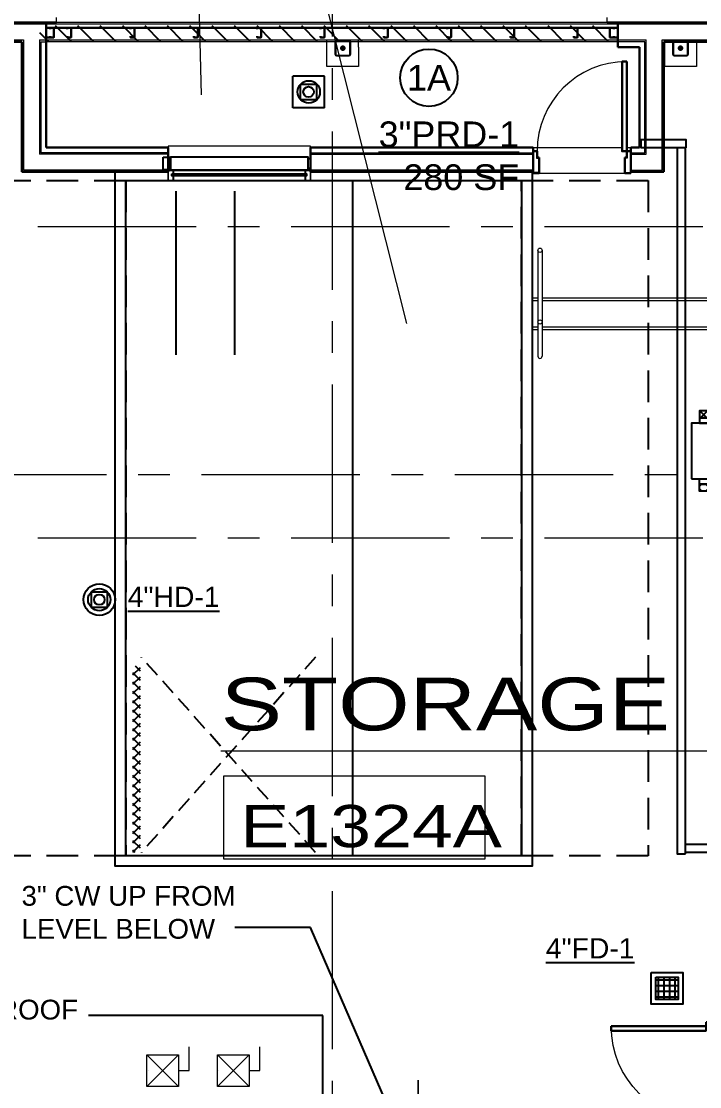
# Model space of a CAD drawing. Header units: inches. Extents: x -26500 to -19489, y -3216 to 2257.
# Drawn here: x -23698.9 to -23441.7, y 695.1 to 1099 of the extents above; entities that cross this region are included whole.
import ezdxf
from ezdxf.enums import TextEntityAlignment as Align

# ---------------------------------------------------------------- set-up
doc = ezdxf.new("R2010")
doc.units = ezdxf.units.IN
doc.header["$LTSCALE"] = 48
doc.header["$MEASUREMENT"] = 0
for name, pattern in [('A113$0$CENTER', [2, 1.25, -0.25, 0.25, -0.25]), ('M2113$0$HIDDEN', [0.375, 0.25, -0.125]), ('M2113$0$HIDDEN2', [0.1875, 0.125, -0.0625])]:
    doc.linetypes.add(name, pattern=pattern)
for name, color, linetype in [('A113$0$A-ANNO-IDEN', 8, 'Continuous'), ('A113$0$A-COLS-COLS13-14', 8, 'Continuous'), ('A113$0$A-DOOR', 8, 'Continuous'), ('A113$0$A-DOOR-FRAM', 8, 'Continuous'), ('A113$0$A-FLOOR-THRSHD', 8, 'Continuous'), ('A113$0$A-FLOR-CURB', 8, 'Continuous'), ('A113$0$A-FLOR-HRAL', 8, 'Continuous'), ('A113$0$A-FLOR-STRS', 8, 'Continuous'), ('A113$0$A-GRID-GRD13-14', 8, 'Continuous'), ('A113$0$A-GRID-GRDP0-15', 8, 'Continuous'), ('A113$0$A-WALL-FULL-EXTR', 8, 'Continuous'), ('A113$0$A-WALL-OPEN-LVRS', 8, 'Continuous'), ('A113$0$A-WALL-STUD', 8, 'Continuous'), ('A113$0$E-PANEL', 8, 'Continuous'), ('A113$0$Level 12', 8, 'Continuous'), ('A113$0$Level 23', 8, 'Continuous'), ('M2113$0$CLEARANCE', 8, 'M2113$0$HIDDEN2'), ('M2113$0$M-Halo-Subd', 8, 'M2113$0$HIDDEN2'), ('M2113$0$M-HVAC-Eqpm', 8, 'Continuous'), ('M2113$0$M-HVAC-Eqpm-FAN', 8, 'Continuous'), ('M2113$0$M-HVAC-EQPM-HATCH', 8, 'Continuous'), ('M2113$0$M-HVAC-flex-conn', 8, 'Continuous'), ('M2113$0$M-HVAC-pad', 8, 'Continuous'), ('M2113$0$M-HVAC-Retn', 8, 'Continuous'), ('M2113$0$M-HVAC-Vent', 8, 'Continuous'), ('P-Anno', 6, 'Continuous'), ('P-Anno @ 96', 6, 'Continuous'), ('P-ANNOBJ', 6, 'Continuous'), ('P-Pipe-Ftng', 134, 'Continuous'), ('XREF', 7, 'Continuous')]:
    doc.layers.add(name, color=color, linetype=linetype)
doc.layers.add('M2113$0$Hidden', color=8, linetype='M2113$0$HIDDEN2', lineweight=13)
doc.styles.add('A113$0$Arial', font='arial.ttf', dxfattribs={"height": 0.076839})
doc.styles.add('M08', font='arial.ttf', dxfattribs={"height": 7.68})
doc.styles.add('M2113$0$Standard', font='simplex.shx')
doc.styles.add('MAMEP ANNO', font='arial.ttf', dxfattribs={"height": 0.078125})
doc.styles.get("Standard").update_dxf_attribs({"font": 'simplex.shx'})
doc.dimstyles.new('STANDARD$7', dxfattribs={"dimtxt": 0.18, "dimasz": 0.125, "dimexe": 0.18, "dimexo": 0.06, "dimgap": 0.09, "dimtad": 0, "dimtih": 1, "dimtoh": 1, "dimdec": 4, "dimzin": 0, "dimdsep": 46, "dimtxsty": 'Standard', "dimcen": 0.09, "dimadec": 0, "dimazin": 0, "dimtfac": 1, "dimtdec": 4, "dimtofl": 0, "dimtmove": 0, "dimatfit": 3, "dimfxl": 1, "dimtolj": 1, "dimtzin": 0, "dimarcsym": 0})
pattern_1 = [(135, (2514.1373, 4685.427), (2.1213203, 2.1213203), []), (45, (2514.1373, 4685.427), (2.1213203, -2.1213203), [])]

# ---------------------------------------------------------------- blocks, each defined once
blk = doc.blocks.new('*U752')
at = {"layer": 'A113$0$E-PANEL', "linetype": 'Continuous', "lineweight": 13, "flags": 128}
for points in [[(-8.01, 4.48), (3.99, 4.51)], [(-7.98, -7.52), (-8.01, 4.48)], [(3.99, 4.51), (4.02, -7.49)], [(-7.49, -1.52), (-7.49, -1.52)], [(4.02, -7.49), (-7.98, -7.52)]]:
    blk.add_lwpolyline(points, dxfattribs=at)
at = {"layer": 'A113$0$E-PANEL', "linetype": 'Continuous', "lineweight": 0, "flags": 128}
for points in [[(-8.01, 4.48), (4.02, -7.49)], [(-7.98, -7.52), (3.99, 4.51)], [(8.01, -1.48), (7.98, 7.52)], [(4.01, -1.49), (8.01, -1.48)]]:
    blk.add_lwpolyline(points, dxfattribs=at)
blk = doc.blocks.new('A113$0$36D478_21')
at = {"layer": 'A113$0$A-DOOR', "linetype": 'Continuous', "lineweight": 0, "extrusion": (0, 0, -1)}
blk.add_arc((5.25, -0.85), 36, 270, 0, dxfattribs=at)
at = {"layer": 'A113$0$A-DOOR', "linetype": 'Continuous', "lineweight": 30}
blk.add_3dface([(-41.25, -0.85), (-41.25, -2.6), (-5.25, -2.6), (-5.25, -0.85)], dxfattribs=at)
at = {"layer": 'A113$0$A-DOOR-FRAM', "linetype": 'Continuous', "lineweight": 30}
for p, q in [((-5.25, 0.65), (-5.25, -0.85)), ((-5.25, 0.65), (-4.88, 0.65)), ((0.37, 0.65), (0, 0.65)), ((0.37, -1.6), (0.37, 0.65)), ((-5.25, -0.85), (-2.83, -0.85)), ((-2.83, -0.85), (-2.83, -1.6)), ((-2.83, -1.6), (0.37, -1.6)), ((-2.83, -36.85), (-2.83, -36.1)), ((-2.83, -36.1), (0.37, -36.1)), ((0.37, -36.1), (0.37, -38.35)), ((-5.25, -38.35), (-5.25, -36.85)), ((-5.25, -36.85), (-2.83, -36.85)), ((-5.25, -38.35), (-4.88, -38.35)), ((0.37, -38.35), (0, -38.35))]:
    blk.add_line(p, q, dxfattribs=at)
at = {"layer": 'A113$0$A-DOOR-FRAM', "linetype": 'Continuous', "lineweight": 13}
for p, q in [((-5.1, 0.5), (-5.1, -0.7)), ((-5.1, 0.5), (-4.88, 0.5)), ((-4.88, 0.65), (-4.88, 0.5)), ((0, 0.5), (0, 0.65)), ((0.22, 0.5), (0, 0.5)), ((0.22, -1.45), (0.22, 0.5)), ((-5.1, -0.7), (-2.68, -0.7)), ((-2.68, -0.7), (-2.68, -1.45)), ((-2.68, -1.45), (0.22, -1.45)), ((-2.68, -37), (-2.68, -36.25)), ((-2.68, -36.25), (0.22, -36.25)), ((0.22, -36.25), (0.22, -38.2)), ((-5.1, -38.2), (-5.1, -37)), ((-5.1, -37), (-2.68, -37)), ((-5.1, -38.2), (-4.88, -38.2)), ((-4.88, -38.35), (-4.88, -38.2)), ((0.22, -38.2), (0, -38.2)), ((0, -38.2), (0, -38.35))]:
    blk.add_line(p, q, dxfattribs=at)
blk = doc.blocks.new('A113$0$T6X6_3')
at = {"layer": 'A113$0$Level 12', "linetype": 'Continuous', "lineweight": 13}
for p, q in [((-3, 2.375), (-3, -2.375)), ((-2.6875, 2.375), (-2.6875, -2.375)), ((2.375, 3), (-2.375, 3)), ((2.375, 2.6875), (-2.375, 2.6875)), ((2.6875, -2.375), (2.6875, 2.375)), ((3, -2.375), (3, 2.375)), ((-2.375, -2.6875), (2.375, -2.6875)), ((-2.375, -3), (2.375, -3))]:
    blk.add_line(p, q, dxfattribs=at)
at = {"layer": 'A113$0$Level 12', "linetype": 'Continuous', "lineweight": 13, "extrusion": (0, 0, -1)}
for centre, radius, start, end in [((2.375, 2.375), 0.625, 0, 90), ((2.375, 2.375), 0.3125, 0, 90), ((-2.375, 2.375), 0.625, 90, 180), ((-2.375, 2.375), 0.3125, 90, 180)]:
    blk.add_arc(centre, radius, start, end, dxfattribs=at)
at = {"layer": 'A113$0$Level 12', "linetype": 'Continuous', "lineweight": 13}
for centre, radius, start, end in [((-2.375, -2.375), 0.625, 180, 270), ((-2.375, -2.375), 0.3125, 180, 270), ((2.375, -2.375), 0.625, 270, 0), ((2.375, -2.375), 0.3125, 270, 0)]:
    blk.add_arc(centre, radius, start, end, dxfattribs=at)
at = {"layer": 'A113$0$Level 12', "linetype": 'Continuous', "lineweight": 70}
blk.add_point((0, 0), dxfattribs=at)
blk = doc.blocks.new('*U802')
at = {"layer": 'A113$0$A-DOOR', "linetype": 'Continuous', "lineweight": 0}
blk.add_arc((17, -13), 34, 89.9993, 179.9993, dxfattribs=at)
at = {"layer": 'A113$0$A-DOOR', "linetype": 'Continuous', "lineweight": 30}
blk.add_3dface([(17, 21), (15.25, 21), (15.25, -13), (17, -13)], dxfattribs=at)
at = {"layer": 'A113$0$A-DOOR-FRAM', "linetype": 'Continuous', "lineweight": 30}
for p, q in [((-18.5, -13), (-17, -13)), ((-18.5, -13), (-18.5, -13.38)), ((-17, -13), (-17, -15.42)), ((-17, -15.42), (-16.25, -15.42)), ((-16.25, -15.42), (-16.25, -21.25)), ((17, -15.42), (16.25, -15.42)), ((16.25, -15.42), (16.25, -21.25)), ((18.5, -13), (17, -13)), ((17, -13), (17, -15.42)), ((18.5, -13), (18.5, -13.38)), ((-18.5, -21.25), (-18.5, -20.87)), ((-16.25, -21.25), (-18.5, -21.25)), ((16.25, -21.25), (18.5, -21.25)), ((18.5, -21.25), (18.5, -20.87))]:
    blk.add_line(p, q, dxfattribs=at)
at = {"layer": 'A113$0$A-DOOR-FRAM', "linetype": 'Continuous', "lineweight": 13}
for p, q in [((-18.5, -13.38), (-18.35, -13.38)), ((-18.35, -13.15), (-17.15, -13.15)), ((-18.35, -13.15), (-18.35, -13.38)), ((-17.15, -13.15), (-17.15, -15.57)), ((-17.15, -15.57), (-16.4, -15.57)), ((-16.4, -15.57), (-16.4, -21.1)), ((17.15, -15.57), (16.4, -15.57)), ((16.4, -15.57), (16.4, -21.1)), ((18.35, -13.15), (17.15, -13.15)), ((17.15, -13.15), (17.15, -15.57)), ((18.35, -13.15), (18.35, -13.38)), ((18.5, -13.38), (18.35, -13.38)), ((-18.35, -20.87), (-18.5, -20.87)), ((-18.35, -21.1), (-18.35, -20.87)), ((-16.4, -21.1), (-18.35, -21.1)), ((16.4, -21.1), (18.35, -21.1)), ((18.35, -21.1), (18.35, -20.87)), ((18.35, -20.87), (18.5, -20.87))]:
    blk.add_line(p, q, dxfattribs=at)
blk = doc.blocks.new('A113')
at = {"layer": 'A113$0$A-ANNO-IDEN', "lineweight": 13, "transparency": 33554687}
blk.add_line((-23623.29, 822.38), (-23443.34, 822.38), dxfattribs=at)
at = {"layer": 'A113$0$A-ANNO-IDEN', "lineweight": 0, "transparency": 33554687, "flags": 128}
for points in [[(-23567.82, 1732.93), (-23647.27, 1732.93), (-23630.71, 1071.17)], [(-23565.85, 1220.26), (-23612.27, 1220.26), (-23552.89, 984.45)], [(-23443.34, 822.38), (-23434.74, 822.38), (-23382.05, 700.63)]]:
    blk.add_lwpolyline(points, dxfattribs=at)
at = {"layer": 'A113$0$A-ANNO-IDEN', "lineweight": 13, "transparency": 33554687}
blk.add_3dface([(-23622.09, 812.86), (-23523.24, 812.86), (-23523.24, 781.33), (-23622.09, 781.33)], dxfattribs=at)
at = {"layer": 'A113$0$A-COLS-COLS13-14', "lineweight": 0, "transparency": 33554687}
blk.add_line((-23548.5, 667.76, -4909.55), (-23548.5, 697.58, -4909.55), dxfattribs=at)
at = {"layer": 'A113$0$A-FLOOR-THRSHD', "lineweight": 0, "transparency": 33554687}
for p, q in [((-23504.9, 1051.11, 1992.75), (-23471.14, 1051.11, 1992.75)), ((-23469.39, 1051.11, 1992.75), (-23467.89, 1051.11, 1992.75)), ((-23502.64, 1041.47, 1992.75), (-23470.14, 1041.47, 1992.75))]:
    blk.add_line(p, q, dxfattribs=at)
at = {"layer": 'A113$0$A-FLOR-CURB', "lineweight": 0, "transparency": 33554687}
for p, q in [((-23729.12, 1097.99, 1992.75), (-22922.83, 1097.99, 1992.75)), ((-23720.59, 1091.99, 1992.75), (-23697.99, 1091.99, 1992.75)), ((-23697.99, 1091.99, 1992.75), (-23697.99, 1042.61, 1992.75)), ((-23691.99, 1091.99, 1992.75), (-23462.02, 1091.99, 1992.75)), ((-23691.99, 1091.99, 1992.75), (-23691.99, 1048.61, 1992.75)), ((-23462.02, 1048.61, 1992.75), (-23462.02, 1091.99, 1992.75)), ((-23456.02, 1091.99, 1992.75), (-22922.83, 1091.99, 1992.75)), ((-23456.02, 1042.61, 1992.75), (-23456.02, 1091.99, 1992.75)), ((-23643.27, 1048.61, 1992.75), (-23691.99, 1048.61, 1992.75)), ((-23589.27, 1048.61, 1992.75), (-23504.9, 1048.61, 1992.75)), ((-23467.89, 1048.61, 1992.75), (-23462.02, 1048.61, 1992.75)), ((-23643.27, 1042.61, 1992.75), (-23697.99, 1042.61, 1992.75)), ((-23589.27, 1042.61, 1992.75), (-23504.9, 1042.61, 1992.75)), ((-23467.89, 1042.61, 1992.75), (-23456.02, 1042.61, 1992.75))]:
    blk.add_line(p, q, dxfattribs=at)
at = {"layer": 'A113$0$A-FLOR-HRAL', "lineweight": 13, "transparency": 33554687}
for p, q in [((-23503.08, 1012.17, 1992.75), (-23503.08, 971.99, 1992.75)), ((-23501.46, 1012.17, 1992.75), (-23501.46, 971.99, 1992.75))]:
    blk.add_line(p, q, dxfattribs=at)
for centre in [(-23502.27, 1012.17, 1992.75), (-23502.27, 984.99, 1992.75)]:
    blk.add_circle(centre, 0.813, dxfattribs=at)
blk.add_arc((-23502.27, 971.99, 1992.75), 0.813, 180, 0, dxfattribs=at)
at = {"layer": 'A113$0$A-FLOR-STRS', "lineweight": 13, "transparency": 33554687}
for p, q in [((-23505.27, 1041.47, 1992.75), (-23505.27, 982.17, 1992.75)), ((-23505.27, 994.17, 1992.75), (-23503.08, 994.17, 1992.75)), ((-23501.46, 994.17, 1992.75), (-23431.08, 994.17, 1992.75)), ((-23505.27, 993.17, 1992.75), (-23503.08, 993.17, 1992.75)), ((-23501.46, 993.17, 1992.75), (-23431.08, 993.17, 1992.75)), ((-23505.27, 983.17, 1992.75), (-23503.08, 983.17, 1992.75)), ((-23505.27, 982.17, 1992.75), (-23503.08, 982.17, 1992.75)), ((-23501.46, 983.17, 1992.75), (-23431.08, 983.17, 1992.75)), ((-23501.46, 982.17, 1992.75), (-23427.27, 982.17, 1992.75))]:
    blk.add_line(p, q, dxfattribs=at)
at = {"layer": 'A113$0$A-GRID-GRD13-14', "lineweight": 0, "transparency": 33554687}
blk.add_line((-23548.5, 697.58, 0), (-23548.5, 217, 0), dxfattribs=at)
at = {"layer": 'A113$0$A-GRID-GRDP0-15', "linetype": 'A113$0$CENTER', "lineweight": 0, "transparency": 33554687}
for p, q in [((-23581.02, 2113.24), (-23581.02, -676.91)), ((-23884.56, 1021.17), (-20452.76, 1021.17)), ((-24110.57, 927.16), (-20437.54, 927.16)), ((-23884.56, 903.16), (-20364.93, 903.16))]:
    blk.add_line(p, q, dxfattribs=at)
at = {"layer": 'A113$0$A-WALL-FULL-EXTR', "lineweight": 13, "transparency": 33554687}
for p, q in [((-23685.52, 1098.49, 1992.75), (-23685.52, 1100.49, 1992.75)), ((-23476.75, 1098.49, 1992.75), (-23476.75, 1100.49, 1992.75)), ((-23691.49, 1091.24, 1992.75), (-23691.49, 1049.11, 1992.75)), ((-23691.49, 1091.24, 1992.75), (-23689.49, 1091.24, 1992.75)), ((-23462.52, 1091.24, 1992.75), (-23472.78, 1091.24, 1992.75)), ((-23462.52, 1049.11, 1992.75), (-23462.52, 1091.24, 1992.75)), ((-23643.27, 1049.11, 1992.75), (-23691.49, 1049.11, 1992.75)), ((-23589.27, 1049.11, 1992.75), (-23504.9, 1049.11, 1992.75)), ((-23467.89, 1049.11, 1992.75), (-23462.52, 1049.11, 1992.75))]:
    blk.add_line(p, q, dxfattribs=at)
at = {"layer": 'A113$0$A-WALL-FULL-EXTR', "lineweight": 30, "transparency": 33554687}
for p, q in [((-23729.45, 1098.49, 1992.75), (-23685.52, 1098.49, 1992.75)), ((-23689.49, 1089.87, 1992.75), (-23689.49, 1098.49, 1992.75)), ((-23472.78, 1096.49, 1992.75), (-23689.46, 1096.49, 1992.75)), ((-22922.83, 1098.49, 1992.75), (-23476.75, 1098.49, 1992.75)), ((-23472.78, 1098.52, 1992.75), (-23472.78, 1097.89, 1992.75)), ((-23472.78, 1089.24, 1992.75), (-23472.78, 1098.49, 1992.75)), ((-23702.02, 1091.24, 1992.75), (-23698.74, 1091.24, 1992.75)), ((-23698.74, 1091.24, 1992.75), (-23698.74, 1041.86, 1992.75)), ((-23689.49, 1089.87, 1992.75), (-23689.49, 1092.84, 1992.75)), ((-23455.27, 1041.86, 1992.75), (-23455.27, 1091.24, 1992.75)), ((-23455.27, 1091.24, 1992.75), (-23360.4, 1091.24, 1992.75)), ((-23689.49, 1089.87, 1992.75), (-23689.49, 1051.11, 1992.75)), ((-23464.52, 1089.24, 1992.75), (-23472.78, 1089.24, 1992.75)), ((-23464.52, 1051.11, 1992.75), (-23464.52, 1089.24, 1992.75)), ((-23643.27, 1051.11, 1992.75), (-23689.49, 1051.11, 1992.75)), ((-23643.27, 1051.11, 1992.75), (-23643.27, 1041.86, 1992.75)), ((-23589.27, 1051.11, 1992.75), (-23589.27, 1041.86, 1992.75)), ((-23589.27, 1051.11, 1992.75), (-23504.9, 1051.11, 1992.75)), ((-23504.9, 1041.86, 1992.75), (-23504.9, 1051.11, 1992.75)), ((-23467.89, 1041.86, 1992.75), (-23467.89, 1051.11, 1992.75)), ((-23467.89, 1051.11, 1992.75), (-23464.52, 1051.11, 1992.75)), ((-23643.27, 1041.86, 1992.75), (-23698.74, 1041.86, 1992.75)), ((-23589.27, 1041.86, 1992.75), (-23504.9, 1041.86, 1992.75)), ((-23467.89, 1041.86, 1992.75), (-23455.27, 1041.86, 1992.75))]:
    blk.add_line(p, q, dxfattribs=at)
at = {"layer": 'A113$0$A-WALL-FULL-EXTR', "lineweight": 0, "transparency": 33554687}
for p, q in [((-23476.75, 1098.49, 1992.75), (-23696.75, 1098.49, 1992.75)), ((-23472.78, 1091.24, 1992.75), (-23689.49, 1091.24, 1992.75))]:
    blk.add_line(p, q, dxfattribs=at)
at = {"layer": 'A113$0$A-WALL-OPEN-LVRS', "lineweight": 13, "transparency": 33554687}
blk.add_3dface([(-23643.27, 1038.61, 1992.75), (-23589.27, 1038.61, 1992.75), (-23589.27, 1051.61, 1992.75), (-23643.27, 1051.61, 1992.75)], dxfattribs=at)
at = {"layer": 'A113$0$A-WALL-STUD', "lineweight": 30, "transparency": 33554687, "elevation": 1992.75, "flags": 128}
for points in [[(-23687.99, 1095.99), (-23687.99, 1096.36, 0.414214), (-23688.11, 1096.49), (-23689.36, 1096.49, 0.414214), (-23689.49, 1096.36), (-23689.49, 1092.96, 0.414214), (-23689.36, 1092.84), (-23688.11, 1092.84, 0.414214), (-23687.99, 1092.96), (-23687.99, 1093.34)], [(-23687.99, 1095.99), (-23687.99, 1096.36, -0.414214), (-23687.86, 1096.49), (-23686.61, 1096.49, -0.414214), (-23686.49, 1096.36), (-23686.49, 1092.96, -0.414214), (-23686.61, 1092.84), (-23687.86, 1092.84, -0.414214), (-23687.99, 1092.96), (-23687.99, 1093.34)], [(-23681.5, 1095.99), (-23681.5, 1096.36, -0.414214), (-23681.37, 1096.49), (-23680.12, 1096.49, -0.414214), (-23680, 1096.36), (-23680, 1092.97, -0.414214), (-23680.12, 1092.84), (-23681.37, 1092.84, -0.414214), (-23681.5, 1092.97), (-23681.5, 1093.34)], [(-23657.5, 1095.99), (-23657.5, 1096.36, -0.414214), (-23657.37, 1096.49), (-23656.12, 1096.49, -0.414214), (-23656, 1096.36), (-23656, 1092.97, -0.414214), (-23656.12, 1092.84), (-23657.37, 1092.84, -0.414214), (-23657.5, 1092.97), (-23657.5, 1093.34)], [(-23633.5, 1095.99), (-23633.5, 1096.36, -0.414214), (-23633.37, 1096.49), (-23632.12, 1096.49, -0.414214), (-23632, 1096.36), (-23632, 1092.97, -0.414214), (-23632.12, 1092.84), (-23633.37, 1092.84, -0.414214), (-23633.5, 1092.97), (-23633.5, 1093.34)], [(-23609.5, 1095.99), (-23609.5, 1096.36, -0.414214), (-23609.37, 1096.49), (-23608.12, 1096.49, -0.414214), (-23608, 1096.36), (-23608, 1092.97, -0.414214), (-23608.12, 1092.84), (-23609.37, 1092.84, -0.414214), (-23609.5, 1092.97), (-23609.5, 1093.34)], [(-23585.5, 1095.99), (-23585.5, 1096.36, -0.414214), (-23585.37, 1096.49), (-23584.12, 1096.49, -0.414214), (-23584, 1096.36), (-23584, 1092.97, -0.414214), (-23584.12, 1092.84), (-23585.37, 1092.84, -0.414214), (-23585.5, 1092.97), (-23585.5, 1093.34)], [(-23561.5, 1095.99), (-23561.5, 1096.36, -0.414214), (-23561.37, 1096.49), (-23560.12, 1096.49, -0.414214), (-23560, 1096.36), (-23560, 1092.97, -0.414214), (-23560.12, 1092.84), (-23561.37, 1092.84, -0.414214), (-23561.5, 1092.97), (-23561.5, 1093.34)], [(-23537.5, 1095.99), (-23537.5, 1096.36, -0.414214), (-23537.37, 1096.49), (-23536.12, 1096.49, -0.414214), (-23536, 1096.36), (-23536, 1092.97, -0.414214), (-23536.12, 1092.84), (-23537.37, 1092.84, -0.414214), (-23537.5, 1092.97), (-23537.5, 1093.34)], [(-23513.5, 1095.99), (-23513.5, 1096.36, -0.414214), (-23513.37, 1096.49), (-23512.12, 1096.49, -0.414214), (-23512, 1096.36), (-23512, 1092.97, -0.414214), (-23512.12, 1092.84), (-23513.37, 1092.84, -0.414214), (-23513.5, 1092.97), (-23513.5, 1093.34)], [(-23489.5, 1095.99), (-23489.5, 1096.36, -0.414214), (-23489.37, 1096.49), (-23488.12, 1096.49, -0.414214), (-23488, 1096.36), (-23488, 1092.97, -0.414214), (-23488.12, 1092.84), (-23489.37, 1092.84, -0.414214), (-23489.5, 1092.97), (-23489.5, 1093.34)], [(-23474.28, 1095.99), (-23474.28, 1096.36, 0.414214), (-23474.41, 1096.49), (-23475.66, 1096.49, 0.414214), (-23475.78, 1096.36), (-23475.78, 1092.96, 0.414214), (-23475.66, 1092.84), (-23474.41, 1092.84, 0.414214), (-23474.28, 1092.96), (-23474.28, 1093.34)], [(-23474.28, 1095.99), (-23474.28, 1096.36, -0.414214), (-23474.16, 1096.49), (-23472.91, 1096.49, -0.414214), (-23472.78, 1096.36), (-23472.78, 1092.96, -0.414214), (-23472.91, 1092.84), (-23474.16, 1092.84, -0.414214), (-23474.28, 1092.96), (-23474.28, 1093.34)]]:
    blk.add_lwpolyline(points, format="xyb", dxfattribs=at)
at = {"layer": 'A113$0$Level 12', "lineweight": 0, "transparency": 33554687}
for p, q in [((-23583.02, 1089.24, 1992.75), (-23583.02, 1091.86, 1992.75)), ((-23571.02, 1089.24, 1992.75), (-23571.02, 1091.6, 1992.75))]:
    blk.add_line(p, q, dxfattribs=at)
at = {"layer": 'A113$0$Level 12', "lineweight": 13, "transparency": 33554687, "elevation": 1992.75, "flags": 128}
blk.add_lwpolyline([(-23571.02, 1089.24), (-23571.02, 1081.87), (-23583.02, 1081.87), (-23583.02, 1089.24)], dxfattribs=at)
at = {"layer": 'A113$0$Level 12', "lineweight": 13, "transparency": 33554687}
blk.add_3dface([(-23454.89, 1081.87, 1992.75), (-23454.89, 1091.87, 1992.75), (-23442.89, 1091.87, 1992.75), (-23442.89, 1081.87, 1992.75)], dxfattribs=at)
at = {"layer": 'A113$0$Level 23', "lineweight": 30, "transparency": 33554687}
blk.add_line((-23452.02, 1091.24, 1992.75), (-23455.27, 1091.24, 1992.75), dxfattribs=at)
at = {"layer": 'A113$0$A-DOOR', "lineweight": 0, "transparency": 33554687}
blk.add_blockref('A113$0$36D478_21', (-23434.03, 718.84, 1992.75), dxfattribs=at)
at = {"layer": 'A113$0$A-DOOR-FRAM', "lineweight": 13, "transparency": 33554687}
blk.add_blockref('*U802', (-23486.39, 1062.72, 1992.75), dxfattribs=at)
at = {"layer": 'A113$0$E-PANEL', "lineweight": 13, "transparency": 33554687}
for p in [(-23643.29, 702.64, 1992.75), (-23616.48, 702.64, 1992.75)]:
    blk.add_blockref('*U752', p, dxfattribs=at)
at = {"layer": 'A113$0$Level 12', "lineweight": 13, "transparency": 33554687}
for p in [(-23577.02, 1088.87, 1992.75), (-23449.02, 1088.87, 1992.75)]:
    blk.add_blockref('A113$0$T6X6_3', p, dxfattribs=at)
at = {"layer": 'A113$0$A-ANNO-IDEN', "lineweight": 13, "transparency": 33554687, "attachment_point": 7, "line_spacing_factor": 0.6, "style": 'A113$0$Arial'}
for s, insert, char_height in [('\\H1x;\\W1.24688;STORAGE', (-23623.29, 829.86), 20), ('\\H1x;\\W1.24688;E1324A', (-23615.91, 785.64), 16)]:
    blk.add_mtext(s, dxfattribs=dict(at, insert=insert, char_height=char_height))
blk = doc.blocks.new('Symbol-OpenHubDrain')
at = {"color": 0, "linetype": 'ByBlock'}
for radius in [6, 4.24]:
    blk.add_circle((0, 0), radius, dxfattribs=at)
blk = doc.blocks.new('Symbol-FSFullGrate')
at = {"color": 1, "linetype": 'ByBlock'}
for p, q in [((-3.18, -4.24), (-3.18, 4.24)), ((-1.06, -4.24), (-1.06, 4.24)), ((1.06, -4.24), (1.06, 4.24)), ((3.18, -4.24), (3.18, 4.24)), ((-4.24, 3.18), (4.24, 3.18)), ((-4.24, 1.06), (4.24, 1.06)), ((-4.24, -1.06), (4.24, -1.06)), ((-4.24, -3.18), (4.24, -3.18))]:
    blk.add_line(p, q, dxfattribs=at)
at = {"color": 0, "linetype": 'ByBlock'}
for points in [[(-6, 6), (6, 6), (6, -6), (-6, -6)], [(-4.24, 4.24), (4.24, 4.24), (4.24, -4.24), (-4.24, -4.24)]]:
    blk.add_lwpolyline(points, close=True, dxfattribs=at)
blk = doc.blocks.new('LDGD')
at = {"layer": 'P-Pipe-Ftng'}
for p, q in [((-3, -3), (-3, 3)), ((3, 3), (-3, 3)), ((3, -3), (3, 3)), ((3, -3), (-3, -3))]:
    blk.add_line(p, q, dxfattribs=at)
blk.add_circle((0, 0), 2.12, dxfattribs=at)
blk = doc.blocks.new('*U443')
at = {"color": 0, "linetype": 'Continuous'}
blk.add_circle((0, 0), 0.1132, dxfattribs=at)
at = {"color": 0, "linetype": 'ByBlock', "style": 'MAMEP ANNO'}
blk.add_attdef('ID', text='', height=0.1016, dxfattribs=at).set_placement((0, 0), align=Align.MIDDLE_CENTER)
blk = doc.blocks.new('M2113$0$0235.Element_DMPR_FRAME_STL')
at = {"flags": 128}
blk.add_lwpolyline([(0, 0), (0.75, 0), (0.75, 1), (4.25, 1), (4.25, 0), (5, 0)], dxfattribs=at)
blk = doc.blocks.new('M2113$0$0235.Opening.894f6aaa-10f3-4cb8-ba7a-88b66fcd9a41.Top.SubComp')
for p, q in [((0, 52), (3.625, 52)), ((0, 2), (3.625, 2))]:
    blk.add_line(p, q)
for points in [[(-5, 1), (-5, 53), (0, 53), (0, 1)], [(1.5, 1.5), (1.5, 52.5), (2.25, 52.5), (2.25, 1.5)], [(-4.875, -1.875), (-4.875, 1), (-0.125, 1), (-0.125, -1.875)]]:
    blk.add_lwpolyline(points, close=True)
at = {"layer": 'M2113$0$Hidden'}
blk.add_lwpolyline([(0, 0), (0, 54), (4, 54), (4, 0)], close=True, dxfattribs=at)
at = {"xscale": -1, "rotation": 180}
blk.add_blockref('M2113$0$0235.Element_DMPR_FRAME_STL', (-5, 54), dxfattribs=at)
blk.add_blockref('M2113$0$0235.Element_DMPR_FRAME_STL', (-5, 0))
blk = doc.blocks.new('M2113$0$FDA')
for p, q in [((-3, -3), (-3, 3)), ((-3, 3), (3, 3)), ((3, 3), (3, -3)), ((3, -3), (-3, -3))]:
    blk.add_line(p, q)
blk.add_circle((0, 0), 2)
at = {"style": 'M2113$0$Standard', "flags": 9}
for tag, p in [('FU_COLD', (-3, 2.99)), ('FU_HOT', (-3, 2.98)), ('FU_WASTE', (-3, 2.97)), ('FU_TOTAL', (-3, 2.96)), ('FIXT_CODE', (-3, 2.94))]:
    blk.add_attdef(tag, p, '', height=0.005, dxfattribs=at)
blk = doc.blocks.new('M2113$0$A$C14012CEB')
at = {"layer": 'M2113$0$M-HVAC-flex-conn'}
h = blk.add_hatch(dxfattribs=at)
h.set_pattern_fill('ANSI37', color=256, scale=24, angle=900, style=0)
h.set_pattern_definition(pattern_1)
h.paths.add_polyline_path([(39, 30.4), (3, 30.4), (3, 27.76), (39, 27.76)])
h = blk.add_hatch(dxfattribs=at)
h.set_pattern_fill('ANSI37', color=256, scale=24, angle=900, style=0)
h.set_pattern_definition(pattern_1)
h.paths.add_polyline_path([(39, 0), (3, 0), (3, 2.64), (39, 2.64)])
at = {"layer": 'M2113$0$M-HVAC-Eqpm-FAN', "flags": 128}
for points in [[(0, 4.64), (42, 4.64), (42, 25.76), (0, 25.76), (0, 4.64)], [(39, 27.76), (3, 27.76), (3, 25.76), (39, 25.76), (39, 27.76)], [(39, 2.64), (3, 2.64), (3, 4.64), (39, 4.64), (39, 2.64)]]:
    blk.add_lwpolyline(points, dxfattribs=at)
at = {"layer": 'M2113$0$M-HVAC-Vent'}
for points in [[(39, 30.4), (3, 30.4), (3, 27.76), (39, 27.76)], [(39, 0), (3, 0), (3, 2.64), (39, 2.64)]]:
    blk.add_lwpolyline(points, close=True, dxfattribs=at)

msp = doc.modelspace()

# ---------------------------------------------------------------- hatches: boundary and pattern name
at = {"layer": 'M2113$0$M-HVAC-EQPM-HATCH', "transparency": 33554687}
h = msp.add_hatch(dxfattribs=at)
h.set_pattern_fill('ANSI31', color=256, scale=48, angle=270, style=0)
h.set_pattern_definition([(315, (-14.5735, -3.25), (4.2426407, 4.2426407), [])])
h.paths.add_polyline_path([(-23474.26, 1097.24), (-23474.26, 1091.24), (-23691.82, 1091.24), (-23691.82, 1097.24)])
at = {"layer": 'M2113$0$M-HVAC-flex-conn', "transparency": 33554687}
h = msp.add_hatch(dxfattribs=at)
h.set_pattern_fill('ANSI37', color=256, scale=20, angle=426, style=0)
h.set_pattern_definition([(225, (-30635.3678, -85.3553), (-1.76776695, 1.76776695), []), (135, (-30635.3678, -85.3553), (1.76776695, 1.76776695), [])])
h.paths.add_polyline_path([(-23656.58, 854.5), (-23656.58, 783.9), (-23653.74, 783.9), (-23653.74, 854.5)])

# ---------------------------------------------------------------- linework, layer by layer
at = {"layer": 'M2113$0$CLEARANCE', "linetype": 'M2113$0$HIDDEN', "transparency": 33554687}
for points in [[(-23707.27, 782.61), (-23707.27, 1038.61), (-23659.27, 1038.61), (-23659.27, 782.61)], [(-23509.27, 782.61), (-23509.27, 1038.61), (-23461.27, 1038.61), (-23461.27, 782.61)]]:
    msp.add_lwpolyline(points, close=True, dxfattribs=at)
at = {"layer": 'M2113$0$M-Halo-Subd', "color": 1, "linetype": 'M2113$0$HIDDEN2', "lineweight": -3, "transparency": 33554687}
for p, q in [((-23587.37, 857.9), (-23653.37, 783.9)), ((-23587.37, 783.9), (-23653.37, 857.9))]:
    msp.add_line(p, q, dxfattribs=at)
at = {"layer": 'M2113$0$M-HVAC-Eqpm', "transparency": 33554687}
msp.add_line((-23573.27, 782.61), (-23573.27, 1038.61), dxfattribs=at)
msp.add_lwpolyline([(-23509.27, 1038.61), (-23509.27, 782.61), (-23659.27, 782.61), (-23659.27, 1038.61)], close=True, dxfattribs=at)
at = {"layer": 'M2113$0$M-HVAC-pad', "transparency": 33554687}
for points in [[(-23447, 1050.96), (-23463.88, 1050.96), (-23463.88, 1054.17), (-23447, 1054.17)], [(-23447.1, 783.39), (-23447.1, 1050.96), (-23450.32, 1050.96), (-23450.32, 783.39)], [(-23505.27, 1042.61), (-23505.27, 778.61), (-23663.27, 778.61), (-23663.27, 1042.61)], [(-23359.93, 783.81), (-23447.1, 783.81), (-23447.1, 787.02), (-23359.93, 787.02)]]:
    msp.add_lwpolyline(points, close=True, dxfattribs=at)
at = {"layer": 'M2113$0$M-HVAC-Retn', "transparency": 33554687}
for p, q in [((-23640.34, 1034.56), (-23640.34, 972.56)), ((-23618.13, 1034.56), (-23618.13, 972.56))]:
    msp.add_line(p, q, dxfattribs=at)

# ---------------------------------------------------------------- block references
at = {"layer": 'M2113$0$M-HVAC-Eqpm', "transparency": 33554687, "rotation": 270}
msp.add_blockref('M2113$0$0235.Opening.894f6aaa-10f3-4cb8-ba7a-88b66fcd9a41.Top.SubComp', (-23643.27, 1042.61), dxfattribs=at)
at = {"layer": 'M2113$0$M-HVAC-Eqpm-FAN', "transparency": 33554687}
msp.add_blockref('M2113$0$A$C14012CEB', (-23444.83, 920.85, 1.47), dxfattribs=at)
at = {"layer": 'P-Anno @ 96', "xscale": 96, "yscale": 96, "zscale": 96}
msp.add_blockref('*U443', (-23544.35, 1077.61), dxfattribs=at).add_auto_attribs({'ID': '1A'})
at = {"layer": 'P-Pipe-Ftng', "xscale": 2, "yscale": 2, "zscale": 2}
msp.add_blockref('LDGD', (-23589.91, 1072.22), dxfattribs=at)
at = {"layer": 'P-Pipe-Ftng', "rotation": 341.3202161156005}
msp.add_blockref('Symbol-OpenHubDrain', (-23669.32, 879.72), dxfattribs=at)
at = {"layer": 'P-Pipe-Ftng'}
msp.add_blockref('Symbol-FSFullGrate', (-23454.15, 732.34), dxfattribs=at)
at = {"layer": 'XREF'}
msp.add_blockref('A113', (0, 0), dxfattribs=at)
at = {"layer": 'XREF', "transparency": 33554687, "rotation": 90}
for p in [(-23590, 1072.22), (-23669.32, 879.72)]:
    msp.add_blockref('M2113$0$FDA', p, dxfattribs=at)

# ---------------------------------------------------------------- texts
at = {"layer": 'P-Anno', "style": 'MAMEP ANNO'}
for s, insert, char_height, width, attachment_point in [('{\\L3"PRD-1 \\P}280 SF', (-23510.15, 1061.02, 0), 9.75, 53.0566, 3), ('4" VENT UP THROUGH ROOF', (-23763.53, 740.54), 7.5, 94.7849, 1)]:
    msp.add_mtext(s, dxfattribs=dict(at, insert=insert, char_height=char_height, width=width, attachment_point=attachment_point))
at = {"layer": 'P-Anno', "transparency": 33554687, "insert": (-23698.79, 771.17), "char_height": 7.5, "width": 94.7849, "attachment_point": 1, "style": 'MAMEP ANNO'}
msp.add_mtext('3" CW UP FROM LEVEL BELOW', dxfattribs=at)
at = {"layer": 'P-ANNOBJ', "style": 'M08'}
for s, p in [('%%U4"HD-1', (-23623.74, 876.93)), ('%%U4"FD-1', (-23466.44, 743.68))]:
    msp.add_text(s, height=7.68, dxfattribs=at).set_placement(p, align=Align.RIGHT)

# ---------------------------------------------------------------- leaders
at = {"layer": 'P-ANNOBJ'}
for points in [[(-23543.81, 650.78), (-23589.27, 755.46), (-23617.99, 755.46)], [(-23584.6, 673.71), (-23584.6, 722.08), (-23673.47, 722.08)]]:
    msp.add_leader(points, dimstyle='STANDARD$7', override={"dimscale": 96, "dimasz": 0.1}, dxfattribs=at)

doc.saveas('drawing.dxf')
